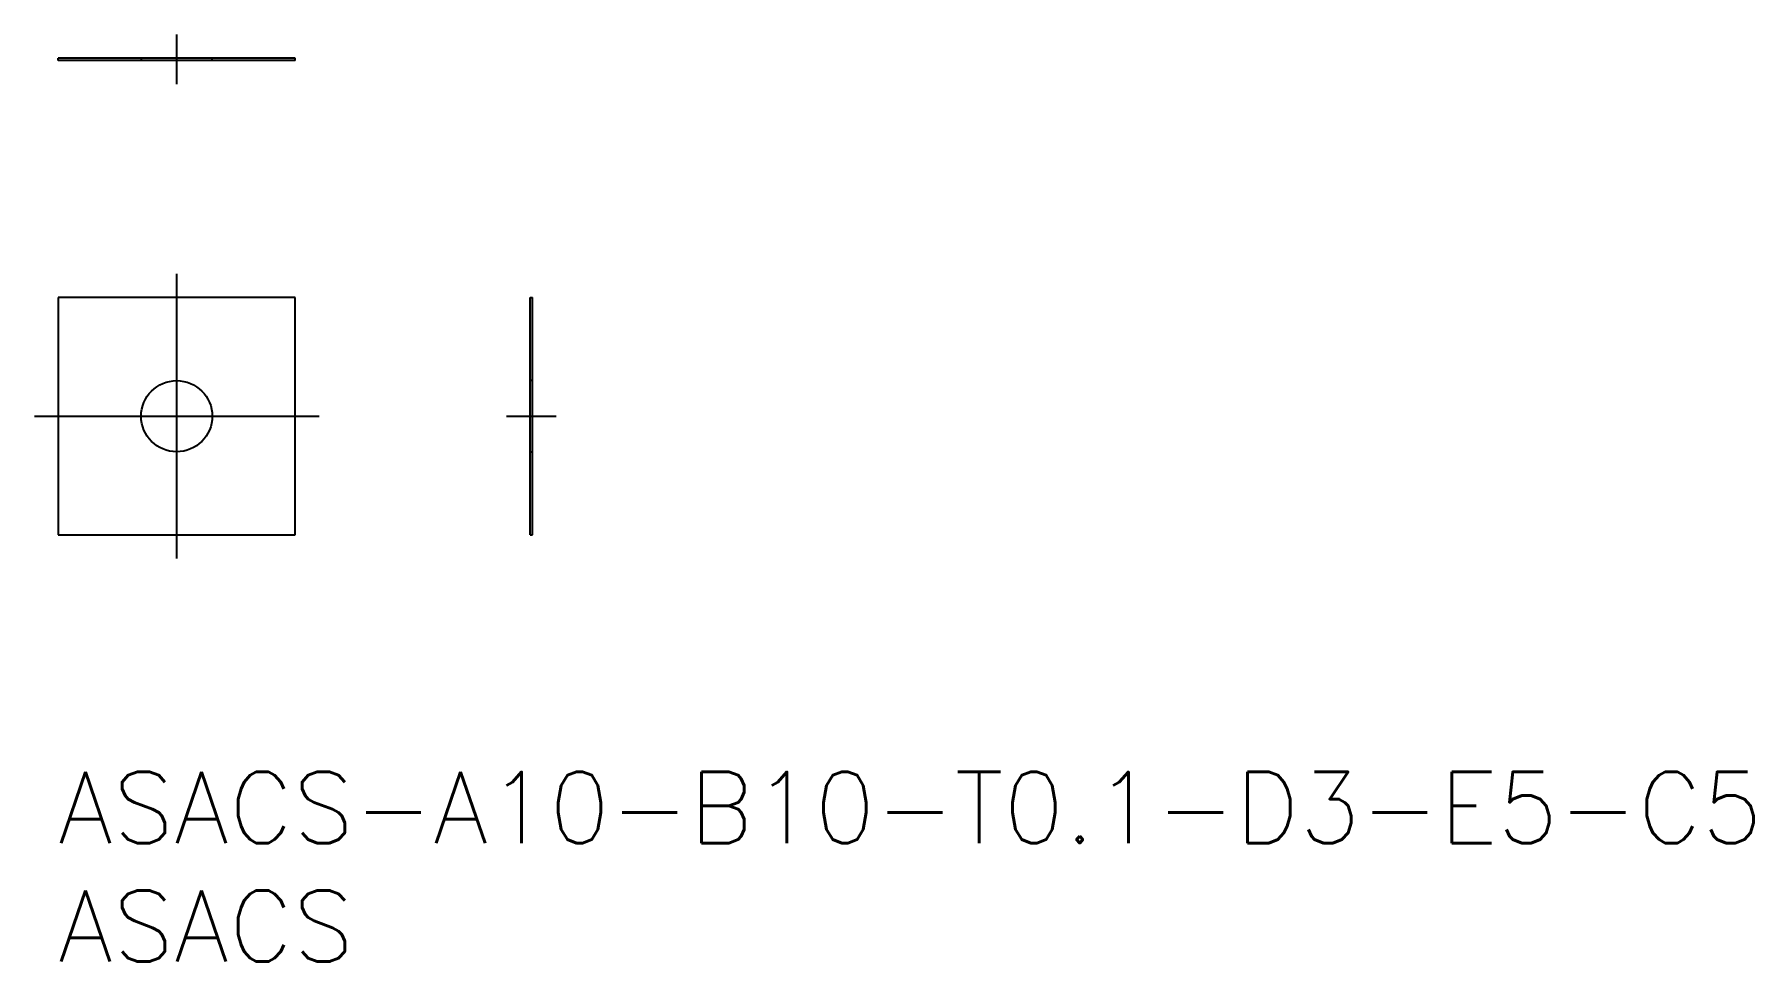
# Model space of a CAD drawing. Extents: x -1 to 71.5, y -8 to 31.1.
import ezdxf

# ---------------------------------------------------------------- set-up
doc = ezdxf.new("R2010")
doc.units = 0
doc.header["$LTSCALE"] = 0.5
doc.linetypes.add('CENTER', pattern=[50.8, 31.75, -6.35, 6.35, -6.35])
doc.linetypes.add('DASHED', pattern=[19.05, 12.7, -6.35])
for name, color, linetype in [('MSM_CENTER', 1, 'CENTER'), ('MSM_CONTINUOUS', 7, 'CONTINUOUS'), ('MSM_DASHED', 4, 'DASHED'), ('MSM_PART_NUMBER', 7, 'CONTINUOUS')]:
    doc.layers.add(name, color=color, linetype=linetype)
doc.styles.get("Standard").update_dxf_attribs({"font": 'txt.shx', "height": 1, "bigfont": 'bigfont.shx'})

# ---------------------------------------------------------------- blocks, each defined once
blk = doc.blocks.new('*U23')
at = {"layer": 'MSM_PART_NUMBER'}
blk.add_text('ASACS-A10-B10-T0.1-D3-E5-C5', height=3, dxfattribs=at).set_placement((0, -3))
blk = doc.blocks.new('*U24')
at = {"layer": 'MSM_PART_NUMBER'}
blk.add_text('ASACS', height=3, dxfattribs=at).set_placement((0, -8))

msp = doc.modelspace()

# ---------------------------------------------------------------- linework, layer by layer
at = {"layer": 'MSM_CENTER'}
for p, q in [((5, 29), (5, 31.1)), ((5, 9), (5, 21)), ((-1, 15), (11, 15)), ((18.9, 15), (21, 15))]:
    msp.add_line(p, q, dxfattribs=at)
at = {"layer": 'MSM_CONTINUOUS'}
for p, q in [((10, 30.1), (0, 30.1)), ((0, 30), (0, 30.1)), ((10, 30), (0, 30)), ((10, 30), (10, 30.1)), ((10, 20), (0, 20)), ((0, 20), (0, 10)), ((10, 10), (10, 20)), ((19.9, 20), (20, 20)), ((19.9, 10), (19.9, 20)), ((20, 10), (20, 20)), ((0, 10), (10, 10)), ((19.9, 10), (20, 10))]:
    msp.add_line(p, q, dxfattribs=at)
msp.add_circle((5, 15), 1.5, dxfattribs=at)
at = {"layer": 'MSM_DASHED'}
for p, q in [((3.5, 30.1), (3.5, 30)), ((6.5, 30), (6.5, 30.1)), ((20, 16.5), (19.9, 16.5)), ((19.9, 13.5), (20, 13.5))]:
    msp.add_line(p, q, dxfattribs=at)

# ---------------------------------------------------------------- block references
at = {"layer": 'MSM_CONTINUOUS'}
for name in ['*U23', '*U24']:
    msp.add_blockref(name, (0, 0), dxfattribs=at)

doc.saveas('drawing.dxf')
